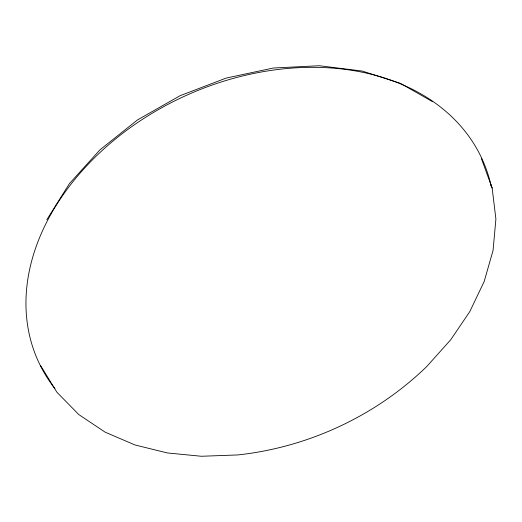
<?xml version="1.0" encoding="UTF-8"?>
<svg xmlns="http://www.w3.org/2000/svg" width="522" height="522" viewBox="0 0 522 522"><rect width="100%" height="100%" fill="white"/><g stroke="black" fill="none" stroke-linecap="round" stroke-linejoin="round"><path stroke-width="0.78" d="M46.791 219.769L69.433 183.607L100.009 149.788L137.436 119.969L180.136 95.67L226.15 78.091L273.28 68.017L319.333 65.739L362.288 71.064L400.472 83.37L432.621 101.725M40.494 365.413L56.872 392.198L78.763 414.54L105.137 432.164L134.976 444.959L167.353 452.952L201.394 456.261L237.693 454.949C308.143 447.367 375.618 415.995 426.565 366.712L450.78 339.705L469.846 311.51L484.148 281.58L493.049 250.527L495.9 219.057L492.148 188.037L481.343 158.44M490.739 184.188L492.148 188.037M54.921 388.629A243.865 180.723 -24.4 0 1 183.235 96.798A243.865 180.723 -24.4 0 1 491.274 186.537"/></g></svg>
